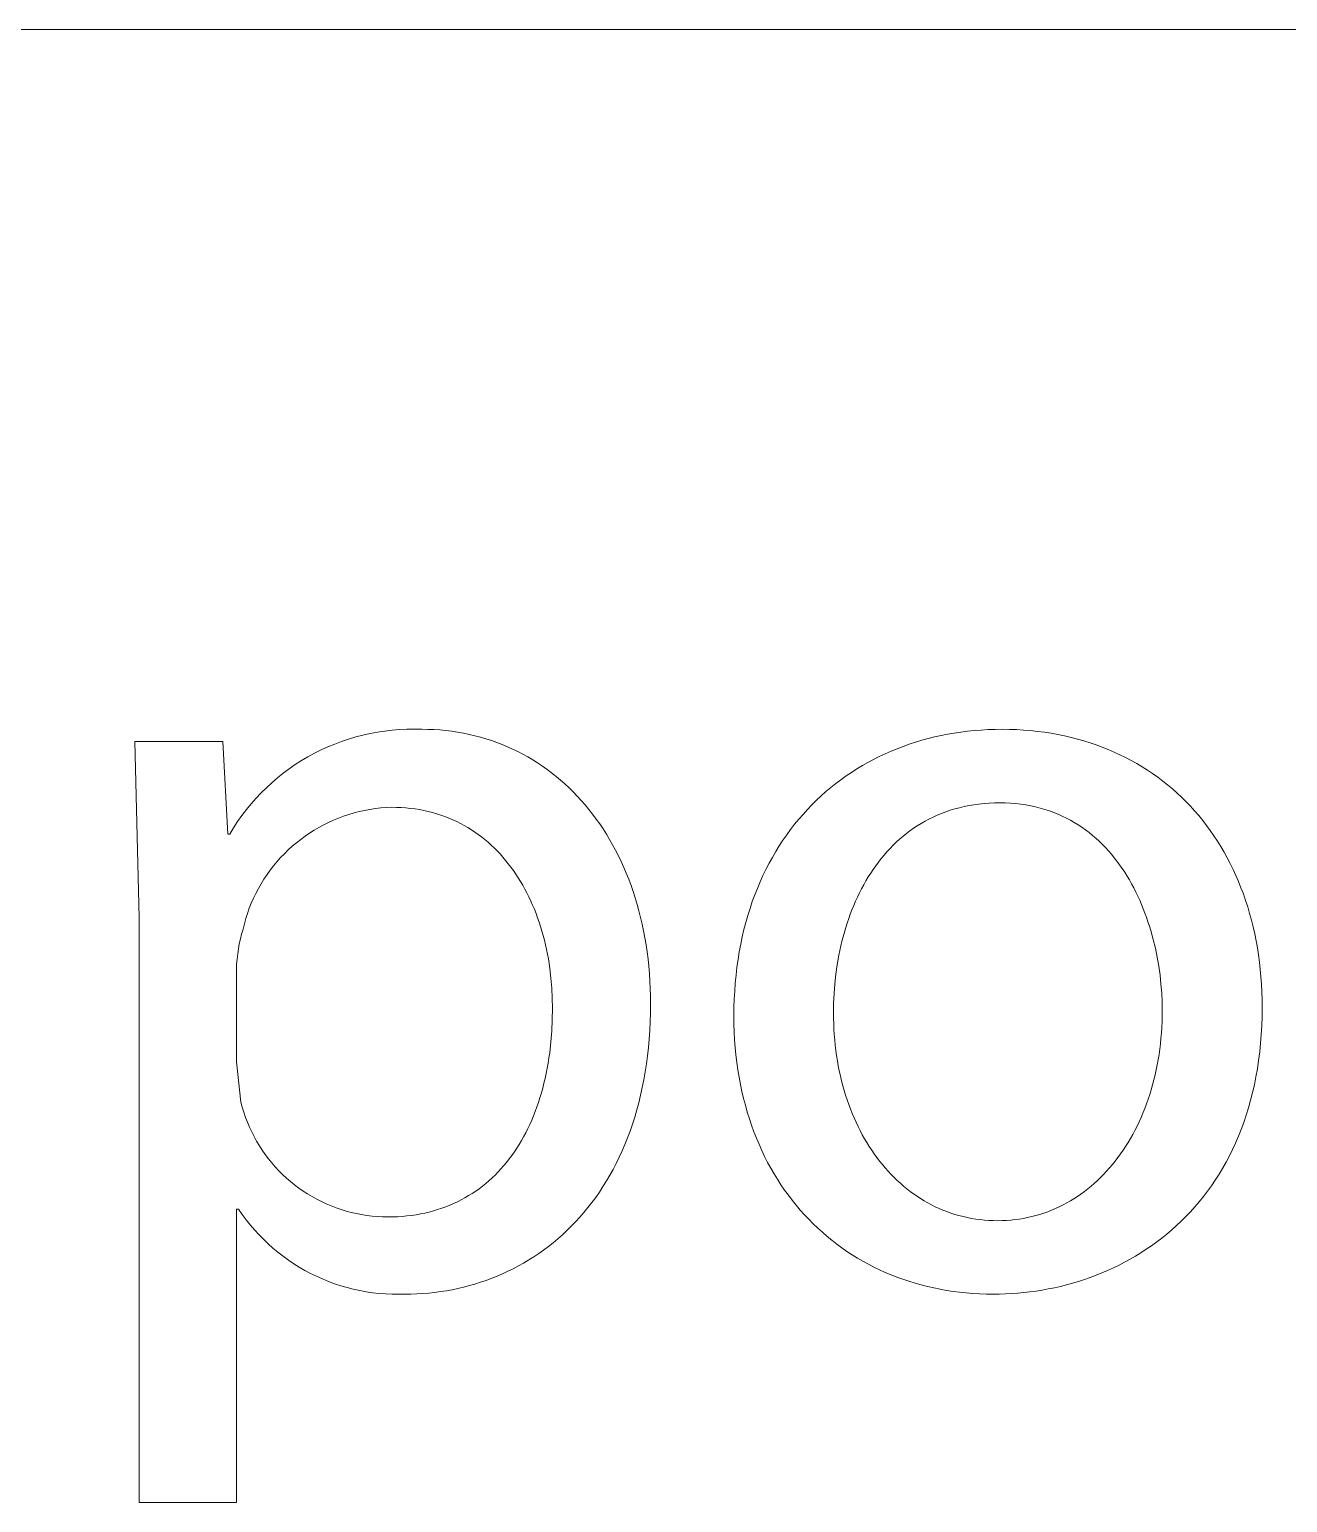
# Model space of a CAD drawing. Header units: millimetres. Extents: x -658 to 2773, y 81 to 2478.
# Drawn here: x 2621.98 to 2660.67, y 419.59 to 464.9 of the extents above; entities that cross this region are included whole.
import ezdxf

# ---------------------------------------------------------------- set-up
doc = ezdxf.new("R2010")
doc.units = ezdxf.units.MM
doc.header["$MEASUREMENT"] = 0
doc.layers.add('Domyślny', color=7, linetype='Continuous', true_color=0x000000)

msp = doc.modelspace()

# ---------------------------------------------------------------- linework, layer by layer
at = {"layer": 'Domyślny', "color": 18, "lineweight": 15, "true_color": 0x000000}
for p, q in [((2769.275, 464.905), (1476.09, 464.905)), ((2631.794, 443.077), (2632.013, 443.143)), ((2632.013, 443.143), (2632.233, 443.2)), ((2632.233, 443.2), (2632.456, 443.25)), ((2632.456, 443.25), (2632.68, 443.292)), ((2632.68, 443.292), (2632.905, 443.326)), ((2632.905, 443.326), (2633.131, 443.353)), ((2633.131, 443.353), (2633.359, 443.371)), ((2633.359, 443.371), (2633.586, 443.382)), ((2633.586, 443.382), (2633.814, 443.384)), ((2633.814, 443.384), (2634.042, 443.379)), ((2634.042, 443.379), (2634.23, 443.376)), ((2634.23, 443.376), (2634.416, 443.369)), ((2634.416, 443.369), (2634.601, 443.357)), ((2634.601, 443.357), (2634.784, 443.34)), ((2634.784, 443.34), (2634.965, 443.318)), ((2634.965, 443.318), (2635.145, 443.291)), ((2635.145, 443.291), (2635.323, 443.259)), ((2635.323, 443.259), (2635.499, 443.223)), ((2635.499, 443.223), (2635.673, 443.182)), ((2635.673, 443.182), (2635.846, 443.137)), ((2635.846, 443.137), (2636.016, 443.087)), ((2649.615, 443.094), (2649.813, 443.143)), ((2649.813, 443.143), (2650.013, 443.187)), ((2650.013, 443.187), (2650.214, 443.227)), ((2650.214, 443.227), (2650.418, 443.262)), ((2650.418, 443.262), (2650.623, 443.293)), ((2650.623, 443.293), (2650.83, 443.319)), ((2650.83, 443.319), (2651.039, 443.34)), ((2651.039, 443.34), (2651.25, 443.356)), ((2651.25, 443.356), (2651.462, 443.368)), ((2651.462, 443.368), (2651.675, 443.375)), ((2651.675, 443.375), (2651.89, 443.378)), ((2651.89, 443.378), (2652.113, 443.375)), ((2652.113, 443.375), (2652.333, 443.368)), ((2652.333, 443.368), (2652.551, 443.355)), ((2652.551, 443.355), (2652.767, 443.338)), ((2652.767, 443.338), (2652.98, 443.315)), ((2652.98, 443.315), (2653.191, 443.288)), ((2653.191, 443.288), (2653.399, 443.256)), ((2653.399, 443.256), (2653.605, 443.219)), ((2653.605, 443.219), (2653.808, 443.178)), ((2653.808, 443.178), (2654.009, 443.131)), ((2654.009, 443.131), (2654.206, 443.08)), ((2625.349, 437.576), (2625.223, 443.002)), ((2625.223, 443.002), (2627.93, 443.002)), ((2627.93, 443.002), (2628.079, 440.157)), ((2630.744, 442.64), (2630.947, 442.742)), ((2630.947, 442.742), (2631.155, 442.837)), ((2631.155, 442.837), (2631.365, 442.924)), ((2631.365, 442.924), (2631.578, 443.005)), ((2631.578, 443.005), (2631.794, 443.077)), ((2636.016, 443.087), (2636.185, 443.033)), ((2636.185, 443.033), (2636.351, 442.974)), ((2636.351, 442.974), (2636.516, 442.91)), ((2636.516, 442.91), (2636.678, 442.842)), ((2636.678, 442.842), (2636.838, 442.77)), ((2636.838, 442.77), (2636.996, 442.693)), ((2636.996, 442.693), (2637.152, 442.612)), ((2648.293, 442.626), (2648.475, 442.706)), ((2648.475, 442.706), (2648.659, 442.782)), ((2648.659, 442.782), (2648.846, 442.853)), ((2648.846, 442.853), (2649.035, 442.92)), ((2649.035, 442.92), (2649.226, 442.983)), ((2649.226, 442.983), (2649.42, 443.041)), ((2649.42, 443.041), (2649.615, 443.094)), ((2654.206, 443.08), (2654.402, 443.025)), ((2654.402, 443.025), (2654.594, 442.965)), ((2654.594, 442.965), (2654.784, 442.9)), ((2654.784, 442.9), (2654.97, 442.831)), ((2654.97, 442.831), (2655.154, 442.758)), ((2655.154, 442.758), (2655.335, 442.68)), ((2655.335, 442.68), (2655.514, 442.597)), ((2629.968, 442.162), (2630.155, 442.292)), ((2630.155, 442.292), (2630.347, 442.414)), ((2630.347, 442.414), (2630.543, 442.53)), ((2630.543, 442.53), (2630.744, 442.64)), ((2637.152, 442.612), (2637.305, 442.527)), ((2637.305, 442.527), (2637.456, 442.438)), ((2637.456, 442.438), (2637.605, 442.344)), ((2637.605, 442.344), (2637.751, 442.247)), ((2637.751, 442.247), (2637.895, 442.145)), ((2647.423, 442.16), (2647.592, 442.262)), ((2647.592, 442.262), (2647.763, 442.36)), ((2647.763, 442.36), (2647.937, 442.453)), ((2647.937, 442.453), (2648.114, 442.542)), ((2648.114, 442.542), (2648.293, 442.626)), ((2655.514, 442.597), (2655.689, 442.511)), ((2655.689, 442.511), (2655.861, 442.42)), ((2655.861, 442.42), (2656.03, 442.325)), ((2656.03, 442.325), (2656.196, 442.225)), ((2656.196, 442.225), (2656.359, 442.122)), ((2629.433, 441.736), (2629.606, 441.884)), ((2629.606, 441.884), (2629.785, 442.026)), ((2629.785, 442.026), (2629.968, 442.162)), ((2637.895, 442.145), (2638.036, 442.039)), ((2638.036, 442.039), (2638.174, 441.929)), ((2638.174, 441.929), (2638.31, 441.815)), ((2638.31, 441.815), (2638.444, 441.698)), ((2646.778, 441.711), (2646.935, 441.829)), ((2646.935, 441.829), (2647.095, 441.944)), ((2647.095, 441.944), (2647.258, 442.054)), ((2647.258, 442.054), (2647.423, 442.16)), ((2656.359, 442.122), (2656.519, 442.015)), ((2656.519, 442.015), (2656.676, 441.903)), ((2656.676, 441.903), (2656.829, 441.787)), ((2656.829, 441.787), (2656.979, 441.668)), ((2628.947, 441.256), (2629.103, 441.421)), ((2629.103, 441.421), (2629.266, 441.581)), ((2629.266, 441.581), (2629.433, 441.736)), ((2638.444, 441.698), (2638.574, 441.576)), ((2638.574, 441.576), (2638.702, 441.451)), ((2638.702, 441.451), (2638.827, 441.321)), ((2638.827, 441.321), (2638.949, 441.188)), ((2646.181, 441.194), (2646.325, 441.329)), ((2646.325, 441.329), (2646.473, 441.461)), ((2646.473, 441.461), (2646.624, 441.588)), ((2646.624, 441.588), (2646.778, 441.711)), ((2656.979, 441.668), (2657.126, 441.544)), ((2657.126, 441.544), (2657.269, 441.417)), ((2657.269, 441.417), (2657.409, 441.286)), ((2628.513, 440.728), (2628.651, 440.909)), ((2628.651, 440.909), (2628.796, 441.085)), ((2628.796, 441.085), (2628.947, 441.256)), ((2632.286, 440.886), (2632.122, 440.85)), ((2632.451, 440.916), (2632.286, 440.886)), ((2632.616, 440.941), (2632.451, 440.916)), ((2632.783, 440.96), (2632.616, 440.941)), ((2632.949, 440.973), (2632.783, 440.96)), ((2633.117, 440.98), (2632.949, 440.973)), ((2633.265, 440.978), (2633.117, 440.98)), ((2633.411, 440.972), (2633.265, 440.978)), ((2633.555, 440.961), (2633.411, 440.972)), ((2633.697, 440.947), (2633.555, 440.961)), ((2633.837, 440.929), (2633.697, 440.947)), ((2633.975, 440.907), (2633.837, 440.929)), ((2634.111, 440.881), (2633.975, 440.907)), ((2634.244, 440.851), (2634.111, 440.881)), ((2638.949, 441.188), (2639.068, 441.051)), ((2639.068, 441.051), (2639.185, 440.911)), ((2639.185, 440.911), (2639.298, 440.767)), ((2645.768, 440.763), (2645.902, 440.911)), ((2645.902, 440.911), (2646.04, 441.054)), ((2646.04, 441.054), (2646.181, 441.194)), ((2650.297, 440.887), (2650.16, 440.841)), ((2650.436, 440.93), (2650.297, 440.887)), ((2650.579, 440.968), (2650.436, 440.93)), ((2650.724, 441.002), (2650.579, 440.968)), ((2650.872, 441.032), (2650.724, 441.002)), ((2651.023, 441.057), (2650.872, 441.032)), ((2651.177, 441.078), (2651.023, 441.057)), ((2651.334, 441.094), (2651.177, 441.078)), ((2651.494, 441.106), (2651.334, 441.094)), ((2651.656, 441.113), (2651.494, 441.106)), ((2651.822, 441.116), (2651.656, 441.113)), ((2651.988, 441.113), (2651.822, 441.116)), ((2652.151, 441.106), (2651.988, 441.113)), ((2652.311, 441.093), (2652.151, 441.106)), ((2652.467, 441.075), (2652.311, 441.093)), ((2652.621, 441.053), (2652.467, 441.075)), ((2652.771, 441.025), (2652.621, 441.053)), ((2652.919, 440.994), (2652.771, 441.025)), ((2653.063, 440.957), (2652.919, 440.994)), ((2653.204, 440.916), (2653.063, 440.957)), ((2653.343, 440.871), (2653.204, 440.916)), ((2653.478, 440.822), (2653.343, 440.871)), ((2657.409, 441.286), (2657.546, 441.15)), ((2657.546, 441.15), (2657.679, 441.012)), ((2657.679, 441.012), (2657.809, 440.869)), ((2657.809, 440.869), (2657.935, 440.723)), ((2628.255, 440.352), (2628.38, 440.542)), ((2628.38, 440.542), (2628.513, 440.728)), ((2631.027, 440.442), (2630.879, 440.362)), ((2631.177, 440.516), (2631.027, 440.442)), ((2631.329, 440.585), (2631.177, 440.516)), ((2631.484, 440.649), (2631.329, 440.585)), ((2631.641, 440.708), (2631.484, 440.649)), ((2631.8, 440.761), (2631.641, 440.708)), ((2631.96, 440.808), (2631.8, 440.761)), ((2632.122, 440.85), (2631.96, 440.808)), ((2634.376, 440.818), (2634.244, 440.851)), ((2634.505, 440.781), (2634.376, 440.818)), ((2634.632, 440.74), (2634.505, 440.781)), ((2634.757, 440.695), (2634.632, 440.74)), ((2634.879, 440.648), (2634.757, 440.695)), ((2635, 440.596), (2634.879, 440.648)), ((2635.118, 440.541), (2635, 440.596)), ((2635.234, 440.483), (2635.118, 440.541)), ((2635.348, 440.422), (2635.234, 440.483)), ((2635.46, 440.357), (2635.348, 440.422)), ((2639.298, 440.767), (2639.408, 440.619)), ((2639.408, 440.619), (2639.516, 440.467)), ((2639.516, 440.467), (2639.62, 440.312)), ((2645.387, 440.296), (2645.51, 440.456)), ((2645.51, 440.456), (2645.637, 440.612)), ((2645.637, 440.612), (2645.768, 440.763)), ((2649.399, 440.482), (2649.282, 440.409)), ((2649.519, 440.551), (2649.399, 440.482)), ((2649.641, 440.616), (2649.519, 440.551)), ((2649.767, 440.678), (2649.641, 440.616)), ((2649.895, 440.736), (2649.767, 440.678)), ((2650.026, 440.79), (2649.895, 440.736)), ((2650.16, 440.841), (2650.026, 440.79)), ((2653.61, 440.768), (2653.478, 440.822)), ((2653.74, 440.711), (2653.61, 440.768)), ((2653.866, 440.649), (2653.74, 440.711)), ((2653.99, 440.584), (2653.866, 440.649)), ((2654.11, 440.515), (2653.99, 440.584)), ((2654.228, 440.442), (2654.11, 440.515)), ((2654.343, 440.366), (2654.228, 440.442)), ((2657.935, 440.723), (2658.058, 440.573)), ((2658.058, 440.573), (2658.177, 440.42)), ((2658.177, 440.42), (2658.292, 440.262)), ((2628.079, 440.157), (2628.136, 440.157)), ((2628.136, 440.157), (2628.255, 440.352)), ((2630.321, 439.994), (2630.189, 439.89)), ((2630.455, 440.093), (2630.321, 439.994)), ((2630.594, 440.188), (2630.455, 440.093)), ((2630.735, 440.278), (2630.594, 440.188)), ((2630.879, 440.362), (2630.735, 440.278)), ((2635.569, 440.289), (2635.46, 440.357)), ((2635.676, 440.218), (2635.569, 440.289)), ((2635.781, 440.144), (2635.676, 440.218)), ((2635.884, 440.067), (2635.781, 440.144)), ((2635.984, 439.987), (2635.884, 440.067)), ((2636.082, 439.904), (2635.984, 439.987)), ((2639.62, 440.312), (2639.721, 440.154)), ((2639.721, 440.154), (2639.818, 439.992)), ((2639.818, 439.992), (2639.913, 439.827)), ((2645.038, 439.794), (2645.151, 439.965)), ((2645.151, 439.965), (2645.267, 440.133)), ((2645.267, 440.133), (2645.387, 440.296)), ((2648.737, 439.997), (2648.636, 439.905)), ((2648.84, 440.086), (2648.737, 439.997)), ((2648.947, 440.171), (2648.84, 440.086)), ((2649.056, 440.254), (2648.947, 440.171)), ((2649.167, 440.333), (2649.056, 440.254)), ((2649.282, 440.409), (2649.167, 440.333)), ((2654.455, 440.286), (2654.343, 440.366)), ((2654.564, 440.203), (2654.455, 440.286)), ((2654.67, 440.117), (2654.564, 440.203)), ((2654.774, 440.027), (2654.67, 440.117)), ((2654.875, 439.935), (2654.774, 440.027)), ((2658.292, 440.262), (2658.404, 440.102)), ((2658.404, 440.102), (2658.512, 439.938)), ((2629.818, 439.552), (2629.703, 439.431)), ((2629.938, 439.669), (2629.818, 439.552)), ((2630.062, 439.782), (2629.938, 439.669)), ((2630.189, 439.89), (2630.062, 439.782)), ((2636.178, 439.818), (2636.082, 439.904)), ((2636.272, 439.729), (2636.178, 439.818)), ((2636.363, 439.638), (2636.272, 439.729)), ((2636.452, 439.544), (2636.363, 439.638)), ((2636.539, 439.447), (2636.452, 439.544)), ((2639.913, 439.827), (2640.004, 439.658)), ((2640.004, 439.658), (2640.092, 439.486)), ((2644.825, 439.439), (2644.93, 439.619)), ((2644.93, 439.619), (2645.038, 439.794)), ((2648.26, 439.509), (2648.173, 439.403)), ((2648.35, 439.612), (2648.26, 439.509)), ((2648.443, 439.713), (2648.35, 439.612)), ((2648.538, 439.81), (2648.443, 439.713)), ((2648.636, 439.905), (2648.538, 439.81)), ((2654.973, 439.839), (2654.875, 439.935)), ((2655.068, 439.741), (2654.973, 439.839)), ((2655.16, 439.64), (2655.068, 439.741)), ((2655.25, 439.536), (2655.16, 439.64)), ((2655.337, 439.43), (2655.25, 439.536)), ((2658.512, 439.938), (2658.616, 439.771)), ((2658.616, 439.771), (2658.716, 439.6)), ((2658.716, 439.6), (2658.813, 439.426)), ((2629.484, 439.177), (2629.382, 439.045)), ((2629.591, 439.306), (2629.484, 439.177)), ((2629.703, 439.431), (2629.591, 439.306)), ((2636.623, 439.347), (2636.539, 439.447)), ((2636.705, 439.245), (2636.623, 439.347)), ((2636.785, 439.141), (2636.705, 439.245)), ((2636.863, 439.034), (2636.785, 439.141)), ((2640.092, 439.486), (2640.176, 439.311)), ((2640.176, 439.311), (2640.257, 439.132)), ((2640.257, 439.132), (2640.334, 438.95)), ((2644.536, 438.879), (2644.628, 439.069)), ((2644.628, 439.069), (2644.725, 439.256)), ((2644.725, 439.256), (2644.825, 439.439)), ((2647.926, 439.071), (2647.85, 438.956)), ((2648.006, 439.184), (2647.926, 439.071)), ((2648.088, 439.295), (2648.006, 439.184)), ((2648.173, 439.403), (2648.088, 439.295)), ((2655.422, 439.321), (2655.337, 439.43)), ((2655.503, 439.21), (2655.422, 439.321)), ((2655.582, 439.097), (2655.503, 439.21)), ((2655.659, 438.981), (2655.582, 439.097)), ((2658.813, 439.426), (2658.905, 439.248)), ((2658.905, 439.248), (2658.994, 439.067)), ((2658.994, 439.067), (2659.079, 438.883)), ((2629.103, 438.627), (2629.02, 438.482)), ((2629.191, 438.769), (2629.103, 438.627)), ((2629.284, 438.909), (2629.191, 438.769)), ((2629.382, 439.045), (2629.284, 438.909)), ((2636.938, 438.924), (2636.863, 439.034)), ((2637.01, 438.813), (2636.938, 438.924)), ((2637.081, 438.699), (2637.01, 438.813)), ((2637.149, 438.583), (2637.081, 438.699)), ((2640.334, 438.95), (2640.408, 438.765)), ((2640.408, 438.765), (2640.478, 438.577)), ((2644.364, 438.486), (2644.448, 438.684)), ((2644.448, 438.684), (2644.536, 438.879)), ((2647.704, 438.718), (2647.634, 438.596)), ((2647.775, 438.838), (2647.704, 438.718)), ((2647.85, 438.956), (2647.775, 438.838)), ((2655.733, 438.863), (2655.659, 438.981)), ((2655.804, 438.744), (2655.733, 438.863)), ((2655.872, 438.622), (2655.804, 438.744)), ((2655.938, 438.499), (2655.872, 438.622)), ((2659.079, 438.883), (2659.16, 438.696)), ((2659.16, 438.696), (2659.236, 438.506)), ((2628.87, 438.182), (2628.802, 438.029)), ((2628.942, 438.333), (2628.87, 438.182)), ((2629.02, 438.482), (2628.942, 438.333)), ((2637.214, 438.464), (2637.149, 438.583)), ((2637.278, 438.344), (2637.214, 438.464)), ((2637.338, 438.221), (2637.278, 438.344)), ((2637.397, 438.097), (2637.338, 438.221)), ((2640.478, 438.577), (2640.545, 438.386)), ((2640.545, 438.386), (2640.608, 438.192)), ((2640.608, 438.192), (2640.667, 437.994)), ((2644.208, 438.078), (2644.284, 438.284)), ((2644.284, 438.284), (2644.364, 438.486)), ((2647.442, 438.219), (2647.384, 438.089)), ((2647.504, 438.346), (2647.442, 438.219)), ((2647.568, 438.472), (2647.504, 438.346)), ((2647.634, 438.596), (2647.568, 438.472)), ((2656.002, 438.374), (2655.938, 438.499)), ((2656.063, 438.248), (2656.002, 438.374)), ((2656.121, 438.12), (2656.063, 438.248)), ((2659.236, 438.506), (2659.309, 438.313)), ((2659.309, 438.313), (2659.378, 438.116)), ((2628.684, 437.716), (2628.633, 437.557)), ((2628.74, 437.874), (2628.684, 437.716)), ((2628.802, 438.029), (2628.74, 437.874)), ((2637.453, 437.97), (2637.397, 438.097)), ((2637.507, 437.842), (2637.453, 437.97)), ((2637.558, 437.711), (2637.507, 437.842)), ((2637.607, 437.579), (2637.558, 437.711)), ((2640.667, 437.994), (2640.723, 437.794)), ((2640.723, 437.794), (2640.774, 437.591)), ((2644.071, 437.655), (2644.138, 437.868)), ((2644.138, 437.868), (2644.208, 438.078)), ((2647.273, 437.825), (2647.222, 437.691)), ((2647.327, 437.958), (2647.273, 437.825)), ((2647.384, 438.089), (2647.327, 437.958)), ((2656.177, 437.991), (2656.121, 438.12)), ((2656.231, 437.86), (2656.177, 437.991)), ((2656.282, 437.728), (2656.231, 437.86)), ((2656.33, 437.595), (2656.282, 437.728)), ((2659.378, 438.116), (2659.442, 437.917)), ((2659.442, 437.917), (2659.502, 437.714)), ((2659.502, 437.714), (2659.558, 437.509)), ((2625.349, 419.595), (2625.349, 437.576)), ((2628.587, 437.396), (2628.547, 437.233)), ((2628.633, 437.557), (2628.587, 437.396)), ((2637.653, 437.445), (2637.607, 437.579)), ((2637.697, 437.31), (2637.653, 437.445)), ((2637.738, 437.173), (2637.697, 437.31)), ((2640.774, 437.591), (2640.822, 437.385)), ((2640.822, 437.385), (2640.866, 437.176)), ((2643.952, 437.218), (2644.009, 437.438)), ((2644.009, 437.438), (2644.071, 437.655)), ((2647.083, 437.28), (2647.041, 437.141)), ((2647.127, 437.419), (2647.083, 437.28)), ((2647.173, 437.556), (2647.127, 437.419)), ((2647.222, 437.691), (2647.173, 437.556)), ((2656.376, 437.461), (2656.33, 437.595)), ((2656.42, 437.327), (2656.376, 437.461)), ((2656.461, 437.191), (2656.42, 437.327)), ((2659.558, 437.509), (2659.61, 437.301)), ((2659.61, 437.301), (2659.657, 437.09)), ((2628.466, 436.93), (2628.433, 436.777)), ((2628.504, 437.082), (2628.466, 436.93)), ((2628.547, 437.233), (2628.504, 437.082)), ((2637.778, 437.034), (2637.738, 437.173)), ((2637.814, 436.894), (2637.778, 437.034)), ((2637.848, 436.752), (2637.814, 436.894)), ((2640.866, 437.176), (2640.906, 436.964)), ((2640.906, 436.964), (2640.942, 436.749)), ((2643.851, 436.766), (2643.899, 436.994)), ((2643.899, 436.994), (2643.952, 437.218)), ((2646.966, 436.858), (2646.932, 436.716)), ((2647.002, 437), (2646.966, 436.858)), ((2647.041, 437.141), (2647.002, 437)), ((2656.537, 436.918), (2656.461, 437.191)), ((2656.603, 436.643), (2656.537, 436.918)), ((2659.657, 437.09), (2659.701, 436.876)), ((2659.701, 436.876), (2659.739, 436.66)), ((2628.382, 436.468), (2628.363, 436.312)), ((2628.405, 436.623), (2628.382, 436.468)), ((2628.433, 436.777), (2628.405, 436.623)), ((2637.88, 436.609), (2637.848, 436.752)), ((2637.909, 436.464), (2637.88, 436.609)), ((2637.936, 436.318), (2637.909, 436.464)), ((2640.942, 436.749), (2640.973, 436.532)), ((2640.973, 436.532), (2641.001, 436.312)), ((2643.77, 436.3), (2643.808, 436.535)), ((2643.808, 436.535), (2643.851, 436.766)), ((2646.871, 436.428), (2646.82, 436.137)), ((2646.932, 436.716), (2646.871, 436.428)), ((2656.66, 436.367), (2656.603, 436.643)), ((2656.707, 436.091), (2656.66, 436.367)), ((2659.739, 436.66), (2659.774, 436.44)), ((2659.774, 436.44), (2659.803, 436.218)), ((2628.35, 436.156), (2628.342, 435.999)), ((2628.342, 435.999), (2628.342, 433.155)), ((2628.363, 436.312), (2628.35, 436.156)), ((2637.96, 436.171), (2637.936, 436.318)), ((2637.981, 436.023), (2637.96, 436.171)), ((2638.017, 435.723), (2637.981, 436.023)), ((2641.001, 436.312), (2641.025, 436.089)), ((2641.025, 436.089), (2641.044, 435.864)), ((2643.708, 435.82), (2643.736, 436.062)), ((2643.736, 436.062), (2643.77, 436.3)), ((2646.82, 436.137), (2646.778, 435.844)), ((2656.746, 435.815), (2656.707, 436.091)), ((2659.803, 436.218), (2659.829, 435.994)), ((2659.829, 435.994), (2659.85, 435.767)), ((2638.043, 435.419), (2638.017, 435.723)), ((2641.044, 435.864), (2641.059, 435.636)), ((2641.059, 435.636), (2641.07, 435.405)), ((2643.666, 435.326), (2643.685, 435.575)), ((2643.685, 435.575), (2643.708, 435.82)), ((2646.745, 435.549), (2646.722, 435.254)), ((2646.778, 435.844), (2646.745, 435.549)), ((2656.776, 435.54), (2656.746, 435.815)), ((2656.797, 435.267), (2656.776, 435.54)), ((2659.85, 435.767), (2659.866, 435.537)), ((2659.866, 435.537), (2659.878, 435.305)), ((2638.058, 435.111), (2638.043, 435.419)), ((2638.063, 434.8), (2638.058, 435.111)), ((2641.07, 435.405), (2641.077, 435.172)), ((2641.077, 435.172), (2641.079, 434.937)), ((2643.645, 434.818), (2643.653, 435.073)), ((2643.653, 435.073), (2643.666, 435.326)), ((2646.722, 435.254), (2646.709, 434.957)), ((2656.81, 434.997), (2656.797, 435.267)), ((2656.814, 434.73), (2656.81, 434.997)), ((2659.878, 435.305), (2659.885, 435.07)), ((2659.885, 435.07), (2659.887, 434.833)), ((2638.058, 434.447), (2638.063, 434.8)), ((2641.076, 434.659), (2641.068, 434.386)), ((2641.079, 434.937), (2641.076, 434.659)), ((2643.643, 434.559), (2643.645, 434.818)), ((2643.645, 434.313), (2643.643, 434.559)), ((2646.709, 434.957), (2646.704, 434.662)), ((2646.704, 434.662), (2646.706, 434.491)), ((2656.808, 434.383), (2656.812, 434.556)), ((2656.812, 434.556), (2656.814, 434.73)), ((2659.884, 434.547), (2659.875, 434.267)), ((2659.887, 434.833), (2659.884, 434.547)), ((2638.015, 433.762), (2638.041, 434.101)), ((2638.041, 434.101), (2638.058, 434.447)), ((2641.055, 434.117), (2641.037, 433.852)), ((2641.068, 434.386), (2641.055, 434.117)), ((2643.653, 434.071), (2643.645, 434.313)), ((2643.665, 433.831), (2643.653, 434.071)), ((2646.706, 434.491), (2646.71, 434.323)), ((2646.71, 434.323), (2646.718, 434.155)), ((2646.718, 434.155), (2646.728, 433.989)), ((2656.789, 434.042), (2656.8, 434.212)), ((2656.8, 434.212), (2656.808, 434.383)), ((2659.875, 434.267), (2659.859, 433.991)), ((2637.977, 433.432), (2638.015, 433.762)), ((2641.037, 433.852), (2641.014, 433.592)), ((2643.683, 433.595), (2643.665, 433.831)), ((2646.728, 433.989), (2646.742, 433.825)), ((2646.742, 433.825), (2646.758, 433.662)), ((2646.758, 433.662), (2646.778, 433.5)), ((2656.738, 433.543), (2656.758, 433.707)), ((2656.758, 433.707), (2656.775, 433.874)), ((2656.775, 433.874), (2656.789, 434.042)), ((2659.838, 433.721), (2659.811, 433.455)), ((2659.859, 433.991), (2659.838, 433.721)), ((2637.929, 433.109), (2637.954, 433.269)), ((2637.954, 433.269), (2637.977, 433.432)), ((2640.986, 433.336), (2640.953, 433.085)), ((2641.014, 433.592), (2640.986, 433.336)), ((2643.705, 433.361), (2643.683, 433.595)), ((2643.732, 433.131), (2643.705, 433.361)), ((2646.778, 433.5), (2646.8, 433.34)), ((2646.8, 433.34), (2646.825, 433.182)), ((2646.825, 433.182), (2646.853, 433.026)), ((2656.661, 433.059), (2656.689, 433.219)), ((2656.689, 433.219), (2656.715, 433.38)), ((2656.715, 433.38), (2656.738, 433.543)), ((2659.778, 433.195), (2659.74, 432.939)), ((2659.811, 433.455), (2659.778, 433.195)), ((2628.342, 433.155), (2628.479, 431.91)), ((2637.837, 432.641), (2637.87, 432.795)), ((2637.87, 432.795), (2637.901, 432.951)), ((2637.901, 432.951), (2637.929, 433.109)), ((2640.915, 432.838), (2640.873, 432.595)), ((2640.953, 433.085), (2640.915, 432.838)), ((2643.764, 432.903), (2643.732, 433.131)), ((2643.801, 432.679), (2643.764, 432.903)), ((2646.853, 433.026), (2646.884, 432.871)), ((2646.884, 432.871), (2646.917, 432.718)), ((2646.917, 432.718), (2646.954, 432.567)), ((2656.558, 432.593), (2656.595, 432.746)), ((2656.595, 432.746), (2656.629, 432.902)), ((2656.629, 432.902), (2656.661, 433.059)), ((2659.74, 432.939), (2659.696, 432.689)), ((2637.722, 432.192), (2637.763, 432.339)), ((2637.763, 432.339), (2637.801, 432.489)), ((2637.801, 432.489), (2637.837, 432.641)), ((2640.826, 432.357), (2640.774, 432.123)), ((2640.873, 432.595), (2640.826, 432.357)), ((2643.842, 432.458), (2643.801, 432.679)), ((2643.888, 432.24), (2643.842, 432.458)), ((2646.954, 432.567), (2646.993, 432.417)), ((2646.993, 432.417), (2647.034, 432.27)), ((2647.034, 432.27), (2647.079, 432.125)), ((2656.43, 432.144), (2656.475, 432.291)), ((2656.475, 432.291), (2656.518, 432.441)), ((2656.518, 432.441), (2656.558, 432.593)), ((2659.647, 432.443), (2659.592, 432.203)), ((2659.696, 432.689), (2659.647, 432.443)), ((2628.479, 431.91), (2628.521, 431.752)), ((2637.585, 431.763), (2637.633, 431.904)), ((2637.633, 431.904), (2637.679, 432.047)), ((2637.679, 432.047), (2637.722, 432.192)), ((2640.718, 431.894), (2640.657, 431.669)), ((2640.774, 432.123), (2640.718, 431.894)), ((2643.939, 432.025), (2643.888, 432.24)), ((2643.994, 431.813), (2643.939, 432.025)), ((2644.053, 431.605), (2643.994, 431.813)), ((2647.079, 432.125), (2647.125, 431.981)), ((2647.125, 431.981), (2647.175, 431.84)), ((2647.175, 431.84), (2647.227, 431.7)), ((2656.278, 431.714), (2656.331, 431.855)), ((2656.331, 431.855), (2656.382, 431.998)), ((2656.382, 431.998), (2656.43, 432.144)), ((2659.532, 431.967), (2659.467, 431.736)), ((2659.592, 432.203), (2659.532, 431.967)), ((2628.521, 431.752), (2628.569, 431.597)), ((2628.569, 431.597), (2628.622, 431.443)), ((2628.622, 431.443), (2628.68, 431.292)), ((2637.366, 431.225), (2637.424, 431.356)), ((2637.424, 431.356), (2637.48, 431.489)), ((2637.48, 431.489), (2637.534, 431.625)), ((2637.534, 431.625), (2637.585, 431.763)), ((2640.593, 431.448), (2640.523, 431.232)), ((2640.657, 431.669), (2640.593, 431.448)), ((2644.117, 431.4), (2644.053, 431.605)), ((2644.185, 431.198), (2644.117, 431.4)), ((2647.227, 431.7), (2647.282, 431.563)), ((2647.282, 431.563), (2647.339, 431.428)), ((2647.339, 431.428), (2647.398, 431.295)), ((2656.104, 431.304), (2656.164, 431.439)), ((2656.164, 431.439), (2656.222, 431.575)), ((2656.222, 431.575), (2656.278, 431.714)), ((2659.397, 431.51), (2659.323, 431.288)), ((2659.467, 431.736), (2659.397, 431.51)), ((2628.68, 431.292), (2628.744, 431.142)), ((2628.744, 431.142), (2628.813, 430.995)), ((2628.813, 430.995), (2628.887, 430.85)), ((2637.176, 430.847), (2637.242, 430.971)), ((2637.242, 430.971), (2637.305, 431.097)), ((2637.305, 431.097), (2637.366, 431.225)), ((2640.45, 431.02), (2640.373, 430.813)), ((2640.523, 431.232), (2640.45, 431.02)), ((2644.257, 431), (2644.185, 431.198)), ((2644.334, 430.805), (2644.257, 431)), ((2647.398, 431.295), (2647.46, 431.164)), ((2647.46, 431.164), (2647.525, 431.036)), ((2647.525, 431.036), (2647.591, 430.91)), ((2647.591, 430.91), (2647.661, 430.786)), ((2655.837, 430.791), (2655.907, 430.915)), ((2655.907, 430.915), (2655.975, 431.043)), ((2655.975, 431.043), (2656.04, 431.172)), ((2656.04, 431.172), (2656.104, 431.304)), ((2659.243, 431.072), (2659.159, 430.86)), ((2659.323, 431.288), (2659.243, 431.072)), ((2628.887, 430.85), (2628.966, 430.708)), ((2628.966, 430.708), (2629.05, 430.568)), ((2629.05, 430.568), (2629.138, 430.432)), ((2636.89, 430.38), (2636.965, 430.493)), ((2636.965, 430.493), (2637.038, 430.609)), ((2637.038, 430.609), (2637.108, 430.727)), ((2637.108, 430.727), (2637.176, 430.847)), ((2640.291, 430.61), (2640.206, 430.412)), ((2640.373, 430.813), (2640.291, 430.61)), ((2644.414, 430.613), (2644.334, 430.805)), ((2644.499, 430.425), (2644.414, 430.613)), ((2647.661, 430.786), (2647.732, 430.665)), ((2647.732, 430.665), (2647.806, 430.546)), ((2647.806, 430.546), (2647.882, 430.43)), ((2655.612, 430.432), (2655.689, 430.549)), ((2655.689, 430.549), (2655.764, 430.669)), ((2655.764, 430.669), (2655.837, 430.791)), ((2658.976, 430.451), (2658.878, 430.254)), ((2659.07, 430.653), (2658.976, 430.451)), ((2659.159, 430.86), (2659.07, 430.653)), ((2629.138, 430.432), (2629.232, 430.299)), ((2629.232, 430.299), (2629.33, 430.169)), ((2629.33, 430.169), (2629.432, 430.043)), ((2629.432, 430.043), (2629.539, 429.92)), ((2636.565, 429.957), (2636.65, 430.059)), ((2636.65, 430.059), (2636.732, 430.163)), ((2636.732, 430.163), (2636.812, 430.27)), ((2636.812, 430.27), (2636.89, 430.38)), ((2640.024, 430.028), (2639.927, 429.842)), ((2640.117, 430.217), (2640.024, 430.028)), ((2640.206, 430.412), (2640.117, 430.217)), ((2644.588, 430.241), (2644.499, 430.425)), ((2644.68, 430.059), (2644.588, 430.241)), ((2644.777, 429.882), (2644.68, 430.059)), ((2647.882, 430.43), (2647.96, 430.316)), ((2647.96, 430.316), (2648.041, 430.205)), ((2648.041, 430.205), (2648.123, 430.096)), ((2648.123, 430.096), (2648.208, 429.99)), ((2648.208, 429.99), (2648.295, 429.887)), ((2655.282, 429.99), (2655.367, 430.096)), ((2655.367, 430.096), (2655.451, 430.205)), ((2655.451, 430.205), (2655.533, 430.317)), ((2655.533, 430.317), (2655.612, 430.432)), ((2658.776, 430.061), (2658.67, 429.874)), ((2658.878, 430.254), (2658.776, 430.061)), ((2629.539, 429.92), (2629.65, 429.801)), ((2629.65, 429.801), (2629.765, 429.686)), ((2629.765, 429.686), (2629.884, 429.575)), ((2629.884, 429.575), (2630.007, 429.469)), ((2636.108, 429.492), (2636.204, 429.579)), ((2636.204, 429.579), (2636.298, 429.669)), ((2636.298, 429.669), (2636.389, 429.762)), ((2636.389, 429.762), (2636.478, 429.858)), ((2636.478, 429.858), (2636.565, 429.957)), ((2639.827, 429.661), (2639.723, 429.485)), ((2639.927, 429.842), (2639.827, 429.661)), ((2644.877, 429.708), (2644.777, 429.882)), ((2644.982, 429.537), (2644.877, 429.708)), ((2645.09, 429.37), (2644.982, 429.537)), ((2648.295, 429.887), (2648.384, 429.787)), ((2648.384, 429.787), (2648.476, 429.689)), ((2648.476, 429.689), (2648.569, 429.594)), ((2648.569, 429.594), (2648.664, 429.503)), ((2654.822, 429.5), (2654.918, 429.592)), ((2654.918, 429.592), (2655.012, 429.688)), ((2655.012, 429.688), (2655.104, 429.785)), ((2655.104, 429.785), (2655.194, 429.886)), ((2655.194, 429.886), (2655.282, 429.99)), ((2658.56, 429.69), (2658.445, 429.512)), ((2658.67, 429.874), (2658.56, 429.69)), ((2630.007, 429.469), (2630.133, 429.366)), ((2630.133, 429.366), (2630.263, 429.269)), ((2630.263, 429.269), (2630.397, 429.175)), ((2630.397, 429.175), (2630.533, 429.087)), ((2630.533, 429.087), (2630.673, 429.003)), ((2635.484, 429.034), (2635.594, 429.102)), ((2635.594, 429.102), (2635.701, 429.174)), ((2635.701, 429.174), (2635.806, 429.249)), ((2635.806, 429.249), (2635.909, 429.327)), ((2635.909, 429.327), (2636.009, 429.408)), ((2636.009, 429.408), (2636.108, 429.492)), ((2639.505, 429.145), (2639.391, 428.981)), ((2639.616, 429.312), (2639.505, 429.145)), ((2639.723, 429.485), (2639.616, 429.312)), ((2645.201, 429.207), (2645.09, 429.37)), ((2645.317, 429.047), (2645.201, 429.207)), ((2648.664, 429.503), (2648.761, 429.414)), ((2648.761, 429.414), (2648.86, 429.328)), ((2648.86, 429.328), (2648.962, 429.245)), ((2648.962, 429.245), (2649.065, 429.165)), ((2649.065, 429.165), (2649.17, 429.088)), ((2649.17, 429.088), (2649.276, 429.014)), ((2654.208, 429.011), (2654.315, 429.085)), ((2654.315, 429.085), (2654.42, 429.162)), ((2654.42, 429.162), (2654.523, 429.242)), ((2654.523, 429.242), (2654.625, 429.325)), ((2654.625, 429.325), (2654.724, 429.411)), ((2654.724, 429.411), (2654.822, 429.5)), ((2658.205, 429.169), (2658.08, 429.004)), ((2658.327, 429.338), (2658.205, 429.169)), ((2658.445, 429.512), (2658.327, 429.338)), ((2630.673, 429.003), (2630.815, 428.924)), ((2630.815, 428.924), (2630.96, 428.851)), ((2630.96, 428.851), (2631.107, 428.782)), ((2631.107, 428.782), (2631.257, 428.719)), ((2631.257, 428.719), (2631.409, 428.66)), ((2631.409, 428.66), (2631.563, 428.607)), ((2634.531, 428.604), (2634.657, 428.646)), ((2634.657, 428.646), (2634.782, 428.691)), ((2634.782, 428.691), (2634.904, 428.74)), ((2634.904, 428.74), (2635.024, 428.792)), ((2635.024, 428.792), (2635.143, 428.848)), ((2635.143, 428.848), (2635.259, 428.907)), ((2635.259, 428.907), (2635.372, 428.969)), ((2635.372, 428.969), (2635.484, 429.034)), ((2639.153, 428.667), (2639.029, 428.517)), ((2639.273, 428.822), (2639.153, 428.667)), ((2639.391, 428.981), (2639.273, 428.822)), ((2645.436, 428.891), (2645.317, 429.047)), ((2645.558, 428.739), (2645.436, 428.891)), ((2645.684, 428.591), (2645.558, 428.739)), ((2649.276, 429.014), (2649.385, 428.943)), ((2649.385, 428.943), (2649.495, 428.876)), ((2649.495, 428.876), (2649.607, 428.812)), ((2649.607, 428.812), (2649.721, 428.751)), ((2649.721, 428.751), (2649.836, 428.694)), ((2649.836, 428.694), (2649.954, 428.64)), ((2649.954, 428.64), (2650.072, 428.589)), ((2653.413, 428.588), (2653.532, 428.638)), ((2653.532, 428.638), (2653.648, 428.692)), ((2653.648, 428.692), (2653.763, 428.749)), ((2653.763, 428.749), (2653.877, 428.81)), ((2653.877, 428.81), (2653.989, 428.874)), ((2653.989, 428.874), (2654.099, 428.941)), ((2654.099, 428.941), (2654.208, 429.011)), ((2657.818, 428.689), (2657.682, 428.538)), ((2657.951, 428.844), (2657.818, 428.689)), ((2658.08, 429.004), (2657.951, 428.844)), ((2628.41, 428.62), (2628.342, 428.62)), ((2628.342, 428.62), (2628.342, 419.595)), ((2628.524, 428.455), (2628.41, 428.62)), ((2628.643, 428.294), (2628.524, 428.455)), ((2628.767, 428.137), (2628.643, 428.294)), ((2631.563, 428.607), (2631.718, 428.56)), ((2631.718, 428.56), (2631.875, 428.518)), ((2631.875, 428.518), (2632.034, 428.481)), ((2632.034, 428.481), (2632.193, 428.45)), ((2632.193, 428.45), (2632.354, 428.425)), ((2632.354, 428.425), (2632.515, 428.405)), ((2632.515, 428.405), (2632.677, 428.391)), ((2632.677, 428.391), (2632.84, 428.382)), ((2632.84, 428.382), (2633.002, 428.38)), ((2633.002, 428.38), (2633.151, 428.382)), ((2633.151, 428.382), (2633.298, 428.387)), ((2633.298, 428.387), (2633.443, 428.397)), ((2633.443, 428.397), (2633.586, 428.41)), ((2633.586, 428.41), (2633.727, 428.427)), ((2633.727, 428.427), (2633.866, 428.447)), ((2633.866, 428.447), (2634.003, 428.472)), ((2634.003, 428.472), (2634.138, 428.499)), ((2634.138, 428.499), (2634.271, 428.531)), ((2634.271, 428.531), (2634.402, 428.566)), ((2634.402, 428.566), (2634.531, 428.604)), ((2638.773, 428.23), (2638.64, 428.093)), ((2638.902, 428.371), (2638.773, 428.23)), ((2639.029, 428.517), (2638.902, 428.371)), ((2645.813, 428.446), (2645.684, 428.591)), ((2645.946, 428.306), (2645.813, 428.446)), ((2646.082, 428.169), (2645.946, 428.306)), ((2650.072, 428.589), (2650.193, 428.542)), ((2650.193, 428.542), (2650.315, 428.499)), ((2650.315, 428.499), (2650.438, 428.459)), ((2650.438, 428.459), (2650.564, 428.422)), ((2650.564, 428.422), (2650.69, 428.39)), ((2650.69, 428.39), (2650.818, 428.361)), ((2650.818, 428.361), (2650.948, 428.335)), ((2650.948, 428.335), (2651.079, 428.314)), ((2651.079, 428.314), (2651.211, 428.296)), ((2651.211, 428.296), (2651.345, 428.282)), ((2651.345, 428.282), (2651.48, 428.272)), ((2651.48, 428.272), (2651.616, 428.266)), ((2651.616, 428.266), (2651.753, 428.264)), ((2651.753, 428.264), (2651.888, 428.266)), ((2651.888, 428.266), (2652.022, 428.272)), ((2652.022, 428.272), (2652.155, 428.282)), ((2652.155, 428.282), (2652.286, 428.296)), ((2652.286, 428.296), (2652.417, 428.313)), ((2652.417, 428.313), (2652.546, 428.335)), ((2652.546, 428.335), (2652.674, 428.36)), ((2652.674, 428.36), (2652.801, 428.389)), ((2652.801, 428.389), (2652.926, 428.421)), ((2652.926, 428.421), (2653.05, 428.458)), ((2653.05, 428.458), (2653.172, 428.497)), ((2653.172, 428.497), (2653.294, 428.541)), ((2653.294, 428.541), (2653.413, 428.588)), ((2657.401, 428.25), (2657.255, 428.113)), ((2657.543, 428.392), (2657.401, 428.25)), ((2657.682, 428.538), (2657.543, 428.392)), ((2628.897, 427.984), (2628.767, 428.137)), ((2629.032, 427.836), (2628.897, 427.984)), ((2629.172, 427.693), (2629.032, 427.836)), ((2638.367, 427.831), (2638.226, 427.707)), ((2638.505, 427.96), (2638.367, 427.831)), ((2638.64, 428.093), (2638.505, 427.96)), ((2646.221, 428.036), (2646.082, 428.169)), ((2646.363, 427.907), (2646.221, 428.036)), ((2646.509, 427.782), (2646.363, 427.907)), ((2646.657, 427.66), (2646.509, 427.782)), ((2656.802, 427.728), (2656.645, 427.609)), ((2656.956, 427.852), (2656.802, 427.728)), ((2657.107, 427.98), (2656.956, 427.852)), ((2657.255, 428.113), (2657.107, 427.98)), ((2629.317, 427.555), (2629.172, 427.693)), ((2629.466, 427.421), (2629.317, 427.555)), ((2629.62, 427.293), (2629.466, 427.421)), ((2629.778, 427.17), (2629.62, 427.293)), ((2637.79, 427.361), (2637.639, 427.255)), ((2637.938, 427.472), (2637.79, 427.361)), ((2638.083, 427.588), (2637.938, 427.472)), ((2638.226, 427.707), (2638.083, 427.588)), ((2646.809, 427.543), (2646.657, 427.66)), ((2646.963, 427.43), (2646.809, 427.543)), ((2647.12, 427.321), (2646.963, 427.43)), ((2647.281, 427.216), (2647.12, 427.321)), ((2656.161, 427.278), (2655.995, 427.176)), ((2656.325, 427.384), (2656.161, 427.278)), ((2656.486, 427.494), (2656.325, 427.384)), ((2656.645, 427.609), (2656.486, 427.494)), ((2629.94, 427.053), (2629.778, 427.17)), ((2630.106, 426.941), (2629.94, 427.053)), ((2630.276, 426.835), (2630.106, 426.941)), ((2630.45, 426.735), (2630.276, 426.835)), ((2637.016, 426.872), (2636.855, 426.787)), ((2637.175, 426.961), (2637.016, 426.872)), ((2637.332, 427.055), (2637.175, 426.961)), ((2637.486, 427.153), (2637.332, 427.055)), ((2637.639, 427.255), (2637.486, 427.153)), ((2647.443, 427.115), (2647.281, 427.216)), ((2647.609, 427.019), (2647.443, 427.115)), ((2647.777, 426.926), (2647.609, 427.019)), ((2647.948, 426.838), (2647.777, 426.926)), ((2648.122, 426.754), (2647.948, 426.838)), ((2655.485, 426.897), (2655.311, 426.813)), ((2655.657, 426.986), (2655.485, 426.897)), ((2655.827, 427.079), (2655.657, 426.986)), ((2655.995, 427.176), (2655.827, 427.079)), ((2630.626, 426.641), (2630.45, 426.735)), ((2630.806, 426.553), (2630.626, 426.641)), ((2630.989, 426.471), (2630.806, 426.553)), ((2631.174, 426.395), (2630.989, 426.471)), ((2631.362, 426.326), (2631.174, 426.395)), ((2635.852, 426.37), (2635.68, 426.316)), ((2636.023, 426.429), (2635.852, 426.37)), ((2636.193, 426.492), (2636.023, 426.429)), ((2636.361, 426.559), (2636.193, 426.492)), ((2636.527, 426.631), (2636.361, 426.559)), ((2636.692, 426.707), (2636.527, 426.631)), ((2636.855, 426.787), (2636.692, 426.707)), ((2648.298, 426.674), (2648.122, 426.754)), ((2648.476, 426.599), (2648.298, 426.674)), ((2648.657, 426.528), (2648.476, 426.599)), ((2648.84, 426.461), (2648.657, 426.528)), ((2649.026, 426.399), (2648.84, 426.461)), ((2649.213, 426.341), (2649.026, 426.399)), ((2654.236, 426.396), (2654.053, 426.341)), ((2654.419, 426.455), (2654.236, 426.396)), ((2654.6, 426.518), (2654.419, 426.455)), ((2654.78, 426.585), (2654.6, 426.518)), ((2654.959, 426.657), (2654.78, 426.585)), ((2655.136, 426.732), (2654.959, 426.657)), ((2655.311, 426.813), (2655.136, 426.732)), ((2631.552, 426.263), (2631.362, 426.326)), ((2631.744, 426.207), (2631.552, 426.263)), ((2631.938, 426.158), (2631.744, 426.207)), ((2632.134, 426.115), (2631.938, 426.158)), ((2632.331, 426.078), (2632.134, 426.115)), ((2632.529, 426.049), (2632.331, 426.078)), ((2632.728, 426.026), (2632.529, 426.049)), ((2632.928, 426.01), (2632.728, 426.026)), ((2633.128, 426.001), (2632.928, 426.01)), ((2633.328, 425.999), (2633.128, 426.001)), ((2633.528, 426.003), (2633.328, 425.999)), ((2633.711, 426.006), (2633.528, 426.003)), ((2633.894, 426.012), (2633.711, 426.006)), ((2634.077, 426.023), (2633.894, 426.012)), ((2634.258, 426.038), (2634.077, 426.023)), ((2634.439, 426.058), (2634.258, 426.038)), ((2634.62, 426.082), (2634.439, 426.058)), ((2634.799, 426.11), (2634.62, 426.082)), ((2634.977, 426.142), (2634.799, 426.11)), ((2635.155, 426.179), (2634.977, 426.142)), ((2635.331, 426.22), (2635.155, 426.179)), ((2635.506, 426.266), (2635.331, 426.22)), ((2635.68, 426.316), (2635.506, 426.266)), ((2649.403, 426.287), (2649.213, 426.341)), ((2649.595, 426.238), (2649.403, 426.287)), ((2649.789, 426.194), (2649.595, 426.238)), ((2649.985, 426.154), (2649.789, 426.194)), ((2650.182, 426.119), (2649.985, 426.154)), ((2650.382, 426.088), (2650.182, 426.119)), ((2650.584, 426.062), (2650.382, 426.088)), ((2650.787, 426.041), (2650.584, 426.062)), ((2650.992, 426.024), (2650.787, 426.041)), ((2651.198, 426.012), (2650.992, 426.024)), ((2651.407, 426.005), (2651.198, 426.012)), ((2651.616, 426.002), (2651.407, 426.005)), ((2651.804, 426.004), (2651.616, 426.002)), ((2651.993, 426.01), (2651.804, 426.004)), ((2652.181, 426.02), (2651.993, 426.01)), ((2652.37, 426.034), (2652.181, 426.02)), ((2652.558, 426.052), (2652.37, 426.034)), ((2652.747, 426.074), (2652.558, 426.052)), ((2652.935, 426.1), (2652.747, 426.074)), ((2653.123, 426.13), (2652.935, 426.1)), ((2653.31, 426.164), (2653.123, 426.13)), ((2653.497, 426.202), (2653.31, 426.164)), ((2653.683, 426.244), (2653.497, 426.202)), ((2653.868, 426.291), (2653.683, 426.244)), ((2654.053, 426.341), (2653.868, 426.291)), ((2628.342, 419.595), (2625.349, 419.595))]:
    msp.add_line(p, q, dxfattribs=at)

doc.saveas('drawing.dxf')
